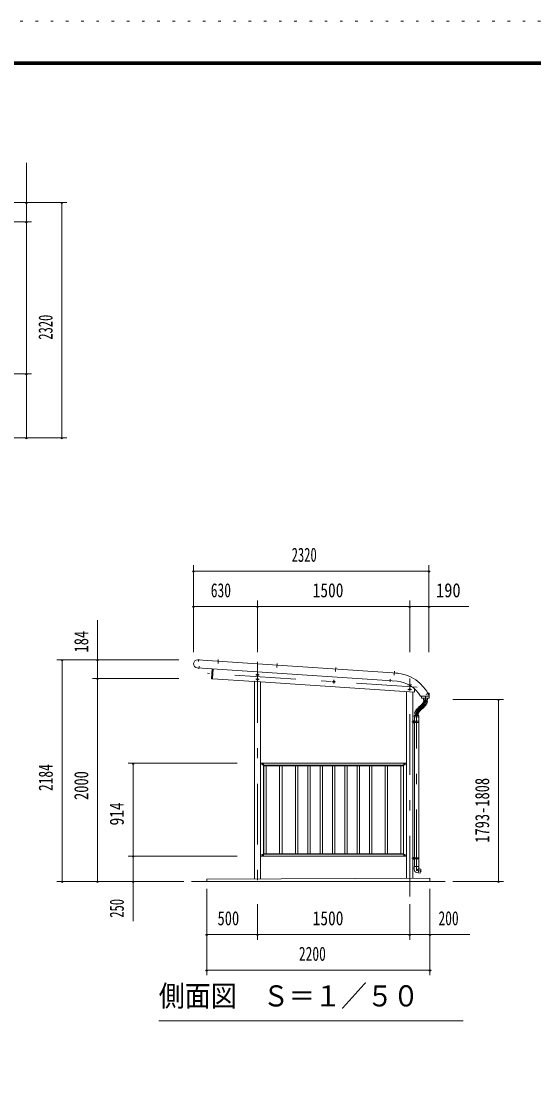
# Model space of a CAD drawing. Units: millimetres, scale not verified. Extents: x -22474 to 22484, y -10500 to 10500.
# Drawn here: x 2694 to 7743, y 14 to 10500 of the extents above; entities that cross this region are included whole.
import ezdxf
from ezdxf.enums import TextEntityAlignment as Align

# ---------------------------------------------------------------- set-up
doc = ezdxf.new("R2010")
doc.units = ezdxf.units.MM
doc.header["$LTSCALE"] = 50
doc.linetypes.add('USER3', pattern=[24, 12, -5, 2, -5])
doc.linetypes.add('USER5', pattern=[3, 0.5, -2.5])
for name, color, linetype, lineweight in [('0-2_1-0BOLD', 7, 'Continuous', 18), ('0-3_1-2CENTER', 3, 'USER3', 18), ('0-4_1-4THIN', 4, 'Continuous', 18), ('0-5_1-5DIM', 3, 'Continuous', 18), ('0-D_F-F', 5, 'Continuous', 18), ('0-E_F-E_J_ADD', 5, 'USER5', 18)]:
    doc.layers.add(name, color=color, linetype=linetype, lineweight=lineweight)
doc.styles.add('ＭＳ ゴシック', font='')
doc.styles.get('ＭＳ ゴシック').set_extended_font_data('MS Gothic')

msp = doc.modelspace()

# ---------------------------------------------------------------- linework, layer by layer
at = {"layer": '0-2_1-0BOLD'}
for p, q in [((4428.58, 4125.78), (6397.85, 3994.49)), ((4990.93, 2041.81), (4990.93, 3992.17)), ((5050.93, 2042.09), (5050.93, 3988.17)), ((6490.93, 2048.63), (6490.93, 3890.57)), ((6550.93, 3886.57), (6550.93, 2048.91)), ((6567.33, 3885.48), (6569.36, 3916.04)), ((6626.61, 3846.94), (6713.72, 3846.94)), ((6638.78, 3826.69), (6638.78, 3846.94)), ((6639.78, 3825.69), (6713.38, 3825.69)), ((6713.38, 3876.29), (6698.67, 3876.29)), ((6714.38, 3826.69), (6714.38, 3875.29)), ((6565.93, 3584.31), (6550.93, 3584.31)), ((6563.43, 3597.3), (6561.43, 3597.3)), ((6567.43, 3599.3), (6567.43, 3641.3)), ((6567.43, 2253.13), (6567.43, 3587.3)), ((6609.43, 3641.3), (6609.43, 3599.3)), ((6609.43, 3587.3), (6609.43, 2253.13)), ((6490.93, 3183.67), (5050.93, 3183.67)), ((5065.93, 3170.84), (5065.93, 3176.52)), ((5065.97, 3176.59), (5070.89, 3179.43)), ((5070.89, 3167.93), (5065.97, 3170.77)), ((5070.97, 3179.43), (5075.89, 3176.59)), ((5075.89, 3170.77), (5070.97, 3167.93)), ((5075.93, 3176.52), (5075.93, 3170.84)), ((6462.53, 3165.18), (5079.33, 3165.18)), ((5080.93, 3157.18), (6460.93, 3157.18)), ((6465.93, 3170.84), (6465.93, 3176.52)), ((6465.97, 3176.59), (6470.89, 3179.43)), ((6470.89, 3167.93), (6465.97, 3170.77)), ((6470.97, 3179.43), (6475.89, 3176.59)), ((6475.89, 3170.77), (6470.97, 3167.93)), ((6475.93, 3176.52), (6475.93, 3170.84)), ((5050.93, 2269.68), (6490.93, 2269.68)), ((5065.93, 2276.84), (5065.93, 2282.52)), ((5065.97, 2282.59), (5070.89, 2285.43)), ((5070.89, 2273.93), (5065.97, 2276.77)), ((5070.97, 2285.43), (5075.89, 2282.59)), ((5075.89, 2276.77), (5070.97, 2273.93)), ((5075.93, 2282.52), (5075.93, 2276.84)), ((5079.33, 2287.69), (6462.53, 2287.69)), ((6460.93, 2289.68), (5080.93, 2289.68)), ((6462.53, 2274.68), (6462.53, 2288.68)), ((6465.93, 2276.84), (6465.93, 2282.52)), ((6465.97, 2282.59), (6470.89, 2285.43)), ((6470.89, 2273.93), (6465.97, 2276.77)), ((6470.97, 2285.43), (6475.89, 2282.59)), ((6475.89, 2276.77), (6470.97, 2273.93)), ((6475.93, 2282.52), (6475.93, 2276.84)), ((6565.93, 2238.13), (6550.93, 2238.13)), ((6561.43, 2251.13), (6563.43, 2251.13)), ((6567.43, 2166.22), (6567.43, 2241.13)), ((6609.43, 2241.13), (6609.43, 2166.22)), ((6610.93, 2146.22), (6610.93, 2166.22)), ((6870.93, 2019.68), (4370.93, 2019.68)), ((6720.93, 2049.68), (4520.93, 2039.68))]:
    msp.add_line(p, q, dxfattribs=at)
for points in [[(6402.97, 4071.32), (4479.6, 4199.55), (4479.66, 4200.54), (4433.76, 4203.6)], [(4577.69, 4017.42), (4567.72, 4018.08), (4574.25, 4116.07)], [(4584.23, 4115.4), (4577.54, 4015.12), (4569.86, 4015.63)], [(4989.12, 3992.28), (4988.83, 3990.71), (4577.74, 4018.11)], [(4989.12, 3992.29), (5052.79, 3988.05), (5052.69, 3986.45), (6567.33, 3885.47)], [(6573.43, 3654.3), (6573.43, 3666.1), (6569.17, 3676.96), (6576.19, 3686.27), (6575.01, 3697.88), (6584.28, 3704.96), (6586.26, 3716.45), (6597.09, 3720.78), (6599.96, 3730.33), (6609.67, 3732.58), (6612.53, 3742.13), (6622.24, 3744.38), (6625.1, 3753.93), (6634.81, 3756.19), (6637.67, 3765.73), (6647.38, 3767.99), (6647.66, 3775.62), (6655.07, 3777.48), (6653.29, 3784.91), (6659.92, 3788.69), (6656.21, 3795.37), (6661.58, 3800.79), (6661.58, 3810.69)], [(6691.58, 3810.69), (6691.58, 3800.79), (6695.84, 3789.94), (6688.82, 3780.62), (6690, 3769.02), (6680.73, 3761.94), (6678.75, 3750.44), (6667.91, 3746.12), (6664.69, 3734.8), (6655.34, 3734.31), (6652.48, 3724.77), (6642.77, 3722.51), (6639.91, 3712.97), (6630.2, 3710.71), (6627.34, 3701.16), (6617.63, 3698.91), (6617.35, 3691.28), (6609.94, 3689.41), (6611.72, 3681.99), (6605.09, 3678.21), (6608.8, 3671.53), (6603.43, 3666.1), (6603.43, 3654.3)], [(6697.48, 3825.69), (6697.48, 3810.69), (6655.68, 3810.69), (6655.68, 3825.69)], [(6565.93, 3584.31), (6565.93, 3602.3), (6550.93, 3602.3)], [(6561.43, 3597.3), (6561.43, 3589.31), (6563.43, 3589.31)], [(5079.33, 3178.68), (5079.33, 3164.68), (5080.93, 3164.68), (5080.93, 2288.68), (5079.33, 2288.68), (5079.33, 2274.68)], [(6462.53, 2288.68), (6460.93, 2288.68), (6460.93, 3164.68), (6462.53, 3164.68), (6462.53, 3178.68)], [(6565.93, 2238.13), (6565.93, 2256.13), (6550.93, 2256.13)], [(6561.43, 2251.13), (6561.43, 2243.13), (6563.43, 2243.13)], [(6610.93, 2166.22), (6565.93, 2166.22), (6565.93, 2135.67)], [(6588.43, 2128.36), (6610.93, 2146.22), (6612.93, 2145.87), (6605.46, 2103.52), (6590.72, 2106.12)], [(6605.72, 2105), (6625.42, 2101.53), (6632.36, 2140.92), (6612.67, 2144.39)], [(4520.93, 2019.68), (4520.93, 2040.1), (6720.93, 2049.68), (6720.93, 2019.68)]]:
    msp.add_lwpolyline(points, dxfattribs=at)
for points in [[(5014.43, 4060.43), (5020.93, 4064.19), (5027.43, 4060.43), (5027.43, 4052.92), (5020.93, 4049.17), (5014.43, 4052.92)], [(5014.43, 4015.43), (5014.43, 4007.93), (5020.93, 4004.17), (5027.43, 4007.93), (5027.43, 4015.43), (5020.93, 4019.19)], [(5767.42, 3984.73), (5773.92, 3980.97), (5780.42, 3984.73), (5780.42, 3992.23), (5773.92, 3995.98), (5767.42, 3992.23)], [(6527.43, 3915.43), (6527.43, 3907.93), (6520.93, 3904.17), (6514.43, 3907.93), (6514.43, 3915.43), (6520.93, 3919.19)], [(6611.93, 3599.3), (6563.43, 3599.3), (6563.43, 3587.3), (6611.93, 3587.3)], [(6610.43, 3654.3), (6566.43, 3654.3), (6566.43, 3641.3), (6610.43, 3641.3)], [(6611.93, 2253.13), (6611.93, 2241.13), (6563.43, 2241.13), (6563.43, 2253.13)]]:
    msp.add_lwpolyline(points, close=True, dxfattribs=at)
for centre, radius in [((5020.93, 4056.68), 8.5), ((5020.93, 4011.68), 8.5), ((5020.93, 4056.68), 6.3), ((5020.93, 4011.68), 6.3), ((5773.92, 3988.48), 8.5), ((5773.92, 3988.48), 6.3), ((6520.93, 3911.68), 8.5), ((6520.93, 3911.68), 6.3), ((5070.93, 3173.68), 6.25), ((5070.93, 3173.68), 4.9), ((6470.93, 3173.68), 6.25), ((6470.93, 3173.68), 4.9), ((5070.93, 2279.68), 6.25), ((5070.93, 2279.68), 4.9), ((6470.93, 2279.68), 6.25), ((6470.93, 2279.68), 4.9)]:
    msp.add_circle(centre, radius, dxfattribs=at)
for centre, radius, start, end in [((4431.17, 4164.69), 39, 86.18591, 266.18584), ((4570.01, 4017.93), 2.3, 176.18515, 266.18515), ((6359.46, 3683.85), 390, 24.71956, 86.18591), ((6359.46, 3683.85), 313, 31.4028, 82.95442), ((6639.78, 3826.69), 1, 180, 270), ((6713.38, 3875.29), 1, 0, 90), ((6713.38, 3826.69), 1, 270, 0), ((5070.93, 3173.68), 5.75, 149.59184, 150.40814), ((5070.93, 3173.68), 5.75, 209.59184, 210.40814), ((5070.93, 3173.68), 5.75, 89.59184, 90.40814), ((5070.93, 3173.68), 5.75, 269.59184, 270.40814), ((5074.33, 3178.68), 5, 0, 90), ((5070.93, 3173.68), 5.75, 29.59184, 30.40814), ((5070.93, 3173.68), 5.75, 329.59184, 330.40814), ((6467.53, 3178.68), 5, 90, 180), ((6470.93, 3173.68), 5.75, 149.59184, 150.40814), ((6470.93, 3173.68), 5.75, 209.59184, 210.40814), ((6470.93, 3173.68), 5.75, 89.59184, 90.40814), ((6470.93, 3173.68), 5.75, 269.59184, 270.40814), ((6470.93, 3173.68), 5.75, 29.59184, 30.40814), ((6470.93, 3173.68), 5.75, 329.59184, 330.40814), ((5070.93, 2279.68), 5.75, 149.59184, 150.40814), ((5070.93, 2279.68), 5.75, 209.59184, 210.40814), ((5070.93, 2279.68), 5.75, 89.59184, 90.40814), ((5070.93, 2279.68), 5.75, 269.59184, 270.40814), ((5074.33, 2274.68), 5, 270, 0), ((5070.93, 2279.68), 5.75, 29.59184, 30.40814), ((5070.93, 2279.68), 5.75, 329.59184, 330.40814), ((6467.53, 2274.68), 5, 180, 270), ((6470.93, 2279.68), 5.75, 149.59184, 150.40814), ((6470.93, 2279.68), 5.75, 209.59184, 210.40814), ((6470.93, 2279.68), 5.75, 89.59184, 90.40814), ((6470.93, 2279.68), 5.75, 269.59184, 270.40814), ((6470.93, 2279.68), 5.75, 29.59184, 30.40814), ((6470.93, 2279.68), 5.75, 329.59184, 330.40814), ((6595.93, 2135.67), 30, 180, 259.99989)]:
    msp.add_arc(centre, radius, start, end, dxfattribs=at)
at = {"layer": '0-3_1-2CENTER'}
for p, q in [((4440.66, 4186.71), (4442.32, 4211.65)), ((4632.81, 4167.61), (4635.4, 4206.43)), ((4443.97, 4116.13), (4445.63, 4141.07)), ((5020.93, 4182.81), (5020.93, 1869.68)), ((5211.53, 4129.03), (5214.11, 4167.85)), ((5790.24, 4090.45), (5792.83, 4129.27)), ((6368.96, 4051.87), (6371.54, 4090.69)), ((6595.6, 3933.7), (4530.18, 4071.4)), ((5037.93, 4056.68), (5003.93, 4056.68)), ((5003.93, 4011.68), (5037.93, 4011.68)), ((5790.92, 3988.48), (5756.92, 3988.48)), ((5773.92, 4005.48), (5773.92, 3971.48)), ((6328.58, 3987.48), (6330.25, 4012.43)), ((6520.93, 1869.68), (6520.93, 4057.51)), ((6537.93, 3956.68), (6503.93, 3956.68)), ((6503.93, 3911.68), (6537.93, 3911.68)), ((6676.58, 3800.79), (6676.58, 3846.17)), ((6681.73, 3862.77), (6709.27, 3878.06)), ((6607.36, 3709.84), (6657.65, 3757.05)), ((6542.93, 3593.3), (6573.93, 3593.3)), ((5079.68, 3173.68), (5062.18, 3173.68)), ((5070.93, 3164.93), (5070.93, 3182.43)), ((6462.18, 3173.68), (6479.68, 3173.68)), ((6470.93, 3164.93), (6470.93, 3182.43)), ((5062.18, 2279.68), (5079.68, 2279.68)), ((5070.93, 2270.93), (5070.93, 2288.43)), ((6479.68, 2279.68), (6462.18, 2279.68)), ((6470.93, 2270.93), (6470.93, 2288.43)), ((6573.93, 2247.13), (6542.93, 2247.13))]:
    msp.add_line(p, q, dxfattribs=at)
msp.add_lwpolyline([(6641.47, 2119), (6588.43, 2128.36), (6588.43, 3666.1)], dxfattribs=at)
for centre, start, end in [((6616.58, 3800.79), 313.19269, 0), ((6648.43, 3666.1), 133.19269, 180)]:
    msp.add_arc(centre, 60, start, end, dxfattribs=at)
at = {"layer": '0-4_1-4THIN'}
for p, q in [((6678.75, 3750.44), (6647.66, 3775.62)), ((6690, 3769.02), (6653.29, 3784.91)), ((6655.07, 3777.48), (6680.73, 3761.94)), ((6695.84, 3789.94), (6656.21, 3795.37)), ((6659.92, 3788.69), (6688.82, 3780.62)), ((6661.58, 3800.79), (6691.58, 3800.79)), ((6608.8, 3671.53), (6569.17, 3676.96)), ((6611.72, 3681.99), (6575.01, 3697.88)), ((6576.19, 3686.27), (6605.09, 3678.21)), ((6584.28, 3704.96), (6609.94, 3689.41)), ((6617.35, 3691.28), (6586.26, 3716.45)), ((6597.09, 3720.78), (6617.63, 3698.91)), ((6627.34, 3701.16), (6599.96, 3730.33)), ((6609.67, 3732.58), (6630.2, 3710.71)), ((6639.91, 3712.97), (6612.53, 3742.13)), ((6622.24, 3744.38), (6642.77, 3722.51)), ((6652.48, 3724.77), (6625.1, 3753.93)), ((6634.81, 3756.19), (6655.34, 3734.31)), ((6665.05, 3736.57), (6637.67, 3765.73)), ((6647.38, 3767.99), (6667.91, 3746.12)), ((6573.43, 3666.1), (6603.43, 3666.1)), ((5083.43, 3157.18), (5083.43, 2289.68)), ((5108.43, 2289.68), (5108.43, 3157.18)), ((5238.68, 3157.18), (5238.68, 2289.68)), ((5263.68, 2289.68), (5263.68, 3157.18)), ((5395.93, 3157.18), (5395.93, 2289.68)), ((5417.93, 2289.68), (5417.93, 3157.18)), ((5516.43, 3157.18), (5516.43, 2289.68)), ((5539.43, 2289.68), (5539.43, 3157.18)), ((5637.93, 3157.18), (5637.93, 2289.68)), ((5660.93, 2289.68), (5660.93, 3157.18)), ((5759.43, 3157.18), (5759.43, 2289.68)), ((5782.43, 2289.68), (5782.43, 3157.18)), ((5880.93, 3157.18), (5880.93, 2289.68)), ((5903.93, 2289.68), (5903.93, 3157.18)), ((6002.43, 3157.18), (6002.43, 2289.68)), ((6025.43, 2289.68), (6025.43, 3157.18)), ((6123.93, 3157.18), (6123.93, 2289.68)), ((6146.93, 2289.68), (6146.93, 3157.18)), ((6278.18, 3157.18), (6278.18, 2289.68)), ((6303.18, 2289.68), (6303.18, 3157.18)), ((6433.43, 3157.18), (6433.43, 2289.68)), ((6458.43, 2289.68), (6458.43, 3157.18))]:
    msp.add_line(p, q, dxfattribs=at)
at = {"layer": '0-5_1-5DIM'}
for p, q in [((2743.93, 9105.13), (2743.93, 6392.63)), ((3143.93, 8712.63), (2293.93, 8712.63)), ((2753.93, 8712.63), (2733.93, 8712.63)), ((3103.93, 8712.63), (3083.93, 8712.63)), ((3093.93, 6392.63), (3093.93, 8712.63)), ((2443.93, 8522.63), (2793.93, 8522.63)), ((2753.93, 8522.63), (2733.93, 8522.63)), ((2793.93, 7022.63), (2443.93, 7022.63)), ((2753.93, 7022.63), (2733.93, 7022.63)), ((2293.93, 6392.63), (3143.93, 6392.63)), ((2753.93, 6392.63), (2733.93, 6392.63)), ((3103.93, 6392.63), (3083.93, 6392.63)), ((4390.93, 4280.63), (4390.93, 5138.68)), ((6710.93, 5138.68), (6710.93, 4280.63)), ((4400.93, 5078.68), (4380.93, 5078.68)), ((4390.93, 5078.68), (6710.93, 5078.68)), ((6720.93, 5078.68), (6700.93, 5078.68)), ((4400.93, 4728.68), (4380.93, 4728.68)), ((7103.43, 4728.68), (4390.93, 4728.68)), ((5030.93, 4728.68), (5010.93, 4728.68)), ((5020.93, 4788.69), (5020.93, 4280.63)), ((6530.93, 4728.68), (6510.93, 4728.68)), ((6520.93, 4280.63), (6520.93, 4788.69)), ((6720.93, 4728.68), (6700.93, 4728.68)), ((3445.93, 2019.68), (3445.93, 4596.18)), ((3045.93, 4203.68), (4245.93, 4203.68)), ((3105.93, 4203.68), (3085.93, 4203.68)), ((3095.93, 4203.68), (3095.93, 2019.68)), ((3455.93, 4203.68), (3435.93, 4203.68)), ((4245.93, 4019.68), (3395.93, 4019.68)), ((3455.93, 4019.68), (3435.93, 4019.68)), ((6945.93, 3812.68), (7445.93, 3812.68)), ((7405.93, 3812.68), (7385.93, 3812.68)), ((7395.93, 3812.68), (7395.93, 2019.68)), ((4820.27, 3183.67), (3745.93, 3183.67)), ((3805.93, 3183.67), (3785.93, 3183.67)), ((3795.93, 3183.67), (3795.93, 1627.18)), ((3745.93, 2269.68), (4820.27, 2269.68)), ((3805.93, 2269.68), (3785.93, 2269.68)), ((3045.93, 2019.68), (4295.93, 2019.68)), ((3105.93, 2019.68), (3085.93, 2019.68)), ((3455.93, 2019.68), (3435.93, 2019.68)), ((3805.93, 2019.68), (3785.93, 2019.68)), ((7445.93, 2019.68), (6945.93, 2019.68)), ((7405.93, 2019.68), (7385.93, 2019.68)), ((4520.93, 1944.68), (4520.93, 1094.68)), ((6720.93, 1094.68), (6720.93, 1944.68)), ((5020.93, 1794.68), (5020.93, 1444.68)), ((6520.93, 1444.68), (6520.93, 1794.68)), ((4530.93, 1494.68), (4510.93, 1494.68)), ((4520.93, 1494.68), (7113.43, 1494.68)), ((5030.93, 1494.68), (5010.93, 1494.68)), ((6530.93, 1494.68), (6510.93, 1494.68)), ((6730.93, 1494.68), (6710.93, 1494.68)), ((4530.93, 1144.68), (4510.93, 1144.68)), ((4520.93, 1144.68), (6720.93, 1144.68)), ((6730.93, 1144.68), (6710.93, 1144.68)), ((7048.43, 644.68), (4048.43, 644.68))]:
    msp.add_line(p, q, dxfattribs=at)
for centre in [(2743.93, 8712.63), (3093.93, 8712.63), (2743.93, 8522.63), (2743.93, 7022.63), (2743.93, 6392.63), (3093.93, 6392.63), (4390.93, 5078.68), (6710.93, 5078.68), (4390.93, 4728.68), (5020.93, 4728.68), (6520.93, 4728.68), (6710.93, 4728.68), (3095.93, 4203.68), (3445.93, 4203.68), (3445.93, 4019.68), (7395.93, 3812.68), (3795.93, 3183.67), (3795.93, 2269.68), (3095.93, 2019.68), (3445.93, 2019.68), (3795.93, 2019.68), (7395.93, 2019.68), (4520.93, 1494.68), (5020.93, 1494.68), (6520.93, 1494.68), (6720.93, 1494.68), (4520.93, 1144.68), (6720.93, 1144.68)]:
    msp.add_arc(centre, 10, 180, 0, dxfattribs=at)
at = {"layer": '0-D_F-F'}
for points in [[(21984.37, -10000), (-6715.63, -10000), (-6715.63, 10100), (21984.37, 10100)], [(21981.87, -9997.5), (-6713.13, -9997.5), (-6713.13, 10097.5), (21981.87, 10097.5)], [(21979.37, -9995), (21979.37, 10095), (-6710.63, 10095), (-6710.63, -9995)], [(21976.87, -9992.5), (-6708.13, -9992.5), (-6708.13, 10092.5), (21976.87, 10092.5)], [(21974.37, -9990), (21974.37, 10090), (-6705.63, 10090), (-6705.63, -9990)], [(21971.87, -9987.5), (-6703.13, -9987.5), (-6703.13, 10087.5), (21971.87, 10087.5)], [(21969.37, -9985), (21969.37, 10085), (-6700.63, 10085), (-6700.63, -9985)], [(21966.87, -9982.5), (-6698.13, -9982.5), (-6698.13, 10082.5), (21966.87, 10082.5)], [(21964.37, -9980), (-6695.63, -9980), (-6695.63, 10080), (21964.37, 10080)], [(21961.87, -9977.5), (-6693.13, -9977.5), (-6693.13, 10077.5), (21961.87, 10077.5)], [(21959.37, -9975), (21959.37, 10075), (-6690.63, 10075), (-6690.63, -9975)]]:
    msp.add_lwpolyline(points, close=True, dxfattribs=at)
at = {"layer": '0-E_F-E_J_ADD'}
msp.add_lwpolyline([(22484.37, -10500), (-7215.63, -10500), (-7215.63, 10500), (22484.37, 10500)], close=True, dxfattribs=at)

# ---------------------------------------------------------------- texts
at = {"layer": '0-5_1-5DIM', "color": 7, "style": 'ＭＳ ゴシック'}
for s, width, p in [('2320', 0.65, (3043.93, 7360.24)), ('184', 0.75, (3395.93, 4276.42)), ('2184', 0.7, (3045.93, 2910.02)), ('2000', 0.75, (3395.93, 2822.16)), ('1793-1808', 0.75, (7345.93, 2400.31)), ('914', 0.8, (3745.93, 2570.85)), ('250', 0.65, (3745.93, 1661.24))]:
    msp.add_text(s, height=139.3, rotation=90, dxfattribs=dict(at, width=width)).set_placement(p, align=Align.BOTTOM_LEFT)
for s, height, width, p in [('2320', 139.3, 0.65, (5358.54, 5128.68)), ('630', 139.3, 0.7, (4561.38, 4778.68)), ('1500', 139.3, 0.8, (5564.91, 4778.68)), ('190', 139.3, 0.85, (6780.84, 4778.68)), ('500', 139.3, 0.75, (4627.74, 1544.68)), ('1500', 139.3, 0.8, (5564.91, 1544.68)), ('200', 139.3, 0.7, (6804.53, 1544.68)), ('2200', 139.3, 0.7, (5429.41, 1194.68)), ('側面図\u3000Ｓ＝１／５０', 208.9, 0.9, (4048.43, 723.18))]:
    msp.add_text(s, height=height, dxfattribs=dict(at, width=width)).set_placement(p, align=Align.BOTTOM_LEFT)

doc.saveas('drawing.dxf')
